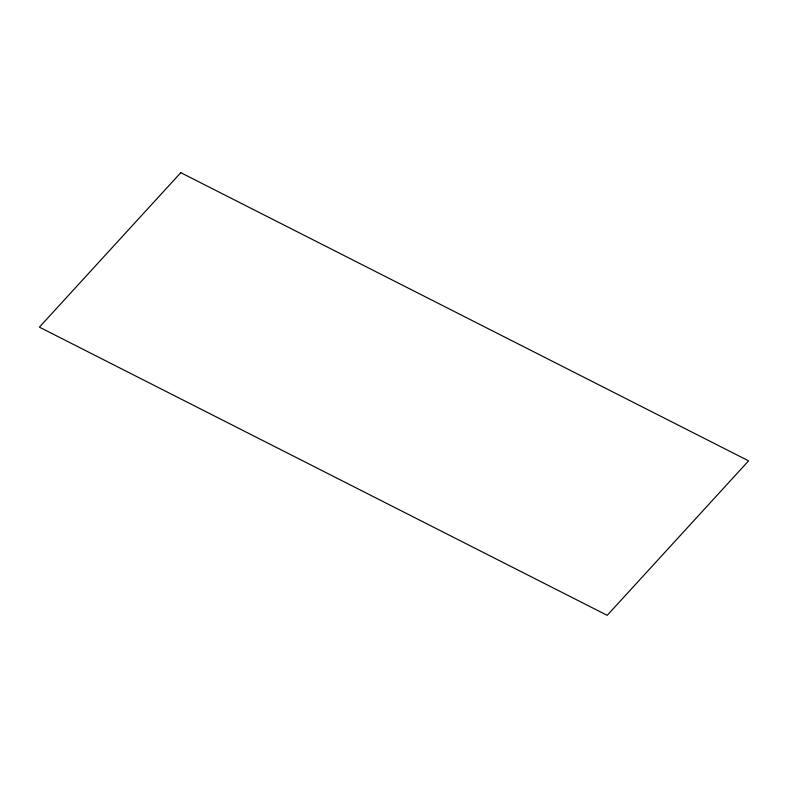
<?xml version="1.0" encoding="UTF-8"?>
<svg xmlns="http://www.w3.org/2000/svg" width="788" height="788" viewBox="0 0 788 788"><rect width="100%" height="100%" fill="white"/><g stroke="black" fill="none" stroke-linecap="round" stroke-linejoin="round"><path stroke-width="1.18" d="M180.787 172.671L39.4 327.148L607.213 615.33L748.6 460.852L180.787 172.671"/></g></svg>
